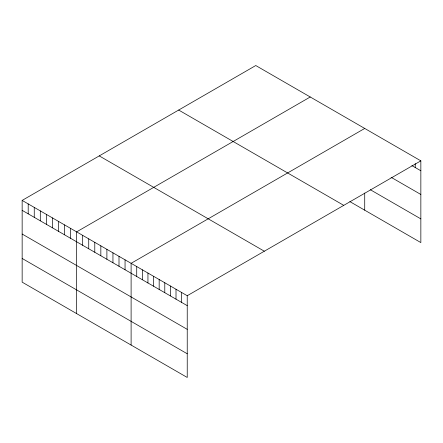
<?xml version="1.0" encoding="UTF-8"?>
<svg xmlns="http://www.w3.org/2000/svg" width="443" height="443" viewBox="0 0 443 443"><rect width="100%" height="100%" fill="white"/><g stroke="black" fill="none" stroke-linecap="round" stroke-linejoin="round"><path stroke-width="0.66" d="M420.85 160.848L187.234 295.725L187.234 377.464L22.15 282.152L22.15 200.413L255.766 65.536L420.85 160.848L420.85 242.587L349.865 201.604M310.244 96.989L76.628 231.866L76.628 313.605M364.722 128.442L131.106 263.319L131.106 345.058M411.868 165.588L420.85 170.776M391.103 177.3L420.85 194.471M370.331 189.726L420.85 218.886M178.673 110.047L343.757 205.358M99.243 155.903L264.327 251.214M22.15 200.413L187.234 295.725M22.15 210.342L187.234 305.653M22.15 234.037L187.234 329.348M22.15 258.457L187.234 353.763M415.235 163.561L415.235 167.537M364.722 193.065L364.722 210.181M181.619 292.485L181.619 302.414M176.009 289.246L176.009 299.169M170.394 286.001L170.394 295.93M164.785 282.761L164.785 292.69M159.17 279.522L159.17 289.451M153.555 276.282L153.555 286.211M147.945 273.043L147.945 282.966M142.33 269.798L142.33 279.727M136.721 266.559L136.721 276.487M125.053 259.825L125.053 269.754M119.001 256.331L119.001 266.26M112.948 252.837L112.948 262.76M106.896 249.337L106.896 259.266M100.838 245.843L100.838 255.772M94.785 242.349L94.785 252.277M88.733 238.855L88.733 248.783M82.68 235.36L82.68 245.289M70.575 228.372L70.575 238.301M64.523 224.878L64.523 234.807M58.47 221.384L58.47 231.312M52.418 217.89L52.418 227.813M46.36 214.39L46.36 224.319M40.307 210.896L40.307 220.824M34.255 207.402L34.255 217.33M28.202 203.907L28.202 213.836"/></g></svg>
